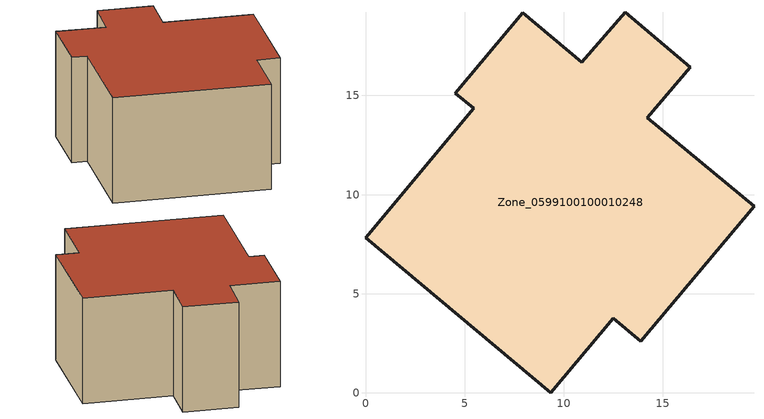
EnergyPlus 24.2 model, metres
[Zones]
Zone_0599100100010248
 floor ground (C_G): 13.11,19.21 16.38,16.43 14.21,13.88 19.59,9.42 13.88,2.6 12.5,3.76 9.36,0 0,7.83 5.46,14.35 4.54,15.12 7.94,19.18 10.9,16.68 z0
 wall outside (C_F): 16.38,16.43 13.11,19.21 10.9,16.68 7.94,19.18 4.54,15.12 5.46,14.35 0,7.83 9.36,0 12.5,3.76 13.88,2.6 19.59,9.42 14.21,13.88 16.38,16.43 z0:8.52
 roof outside (C_R): 5.46,14.35 0,7.83 9.36,0 12.5,3.76 13.88,2.6 19.59,9.42 14.21,13.88 16.38,16.43 13.11,19.21 10.9,16.68 7.94,19.18 4.54,15.12 z8.52
[BUILDING]
Pand.0599100100010248: North Axis=0; Terrain=City; Loads Convergence Tolerance Value=0.04; Temperature Convergence Tolerance Value=0.4; Solar Distribution=FullExterior; Maximum Number of Warmup Days=25; Minimum Number of Warmup Days=1
[Site:Location]
Rotterdam.The.Hague.AP_ZH_NLD Design_Conditions: Latitude=51.96; Longitude=4.45; Time Zone=1; Elevation=-4.5
[SITE:GROUNDTEMPERATURE:BUILDINGSURFACE]
18, 18, 18, 18, 18, 18, 18, 18, 18, 18, 18, 18
[MATERIAL] Thermal Absorptance=0.9; Solar Absorptance=0.7; Visible Absorptance=0.7
Name | Roughness | Thickness | Conductivity | Density | Specific Heat
G.D.2015-2018 | MediumSmooth | 0.15 | 0.0428571 | 540 | 1210
F.D.2015-2018 | Rough | 0.3 | 0.0666667 | 1920 | 840
R.D.2015-2018 | MediumRough | 0.2 | 0.0333333 | 1500 | 1000
[CONSTRUCTION]
C_G: G.D.2015-2018
C_F: F.D.2015-2018
C_R: R.D.2015-2018
[ZONE]
Zone_0599100100010248: Type=1; Multiplier=1; Ceiling Height=Autocalculate; Volume=Autocalculate; Floor Area=autocalculate; Part of Total Floor Area=Yes
[ZONEINFILTRATION:DESIGNFLOWRATE]
Infil_Zone_0599100100010248: Zone or ZoneList or Space or SpaceList=Zone_0599100100010248; Schedule=AlwaysOn; Design Flow Rate Calculation Method=Flow/Area; Flow Rate per Floor Area=0.0021; Constant Term Coefficient=1; Temperature Term Coefficient=0; Velocity Term Coefficient=0; Velocity Squared Term Coefficient=0
[HVACTEMPLATE:ZONE:IDEALLOADSAIRSYSTEM]
Zone_0599100100010248: Maximum Heating Supply Air Temperature=50; Minimum Cooling Supply Air Temperature=13; Maximum Heating Supply Air Humidity Ratio=0.0156; Minimum Cooling Supply Air Humidity Ratio=0.0077; Heating Limit=NoLimit; Cooling Limit=NoLimit; Dehumidification Control Type=ConstantSensibleHeatRatio; Cooling Sensible Heat Ratio=0.7; Dehumidification Setpoint=60; Humidification Control Type=None; Humidification Setpoint=30; Outdoor Air Method=None; Outdoor Air Flow Rate per Person=0.00944; Outdoor Air Flow Rate per Zone Floor Area=0; Outdoor Air Flow Rate per Zone=0; Demand Controlled Ventilation Type=None; Outdoor Air Economizer Type=NoEconomizer; Heat Recovery Type=None; Sensible Heat Recovery Effectiveness=0.7; Latent Heat Recovery Effectiveness=0.65
[ZONECONTROL:THERMOSTAT]
ThermostatControl_Zone_0599100100010248: Zone or ZoneList=Zone_0599100100010248; Control Type Schedule=DualSetpointControlType; Control 1=Thermostat_Zone_0599100100010248; Temperature Difference Between Cutout And Setpoint=0
[THERMOSTATSETPOINT:DUALSETPOINT]
Thermostat_Zone_0599100100010248: Heating Setpoint Temperature Schedule=HeatingSetpoint_Zone_0599100100010248; Cooling Setpoint Temperature Schedule=CoolingSetpoint_Zone_0599100100010248
[SCHEDULE:COMPACT]
HeatingSetpoint_Zone_0599100100010248: Through: 12/31, For: AllDays, Until: 24:00, 21
CoolingSetpoint_Zone_0599100100010248: Through: 12/31, For: AllDays, Until: 24:00, 24
DualSetpointControlType: Through: 12/31, For: AllDays, Until: 24:00, 4
AlwaysOn: Through: 12/31, For: AllDays, Until: 24:00, 1
